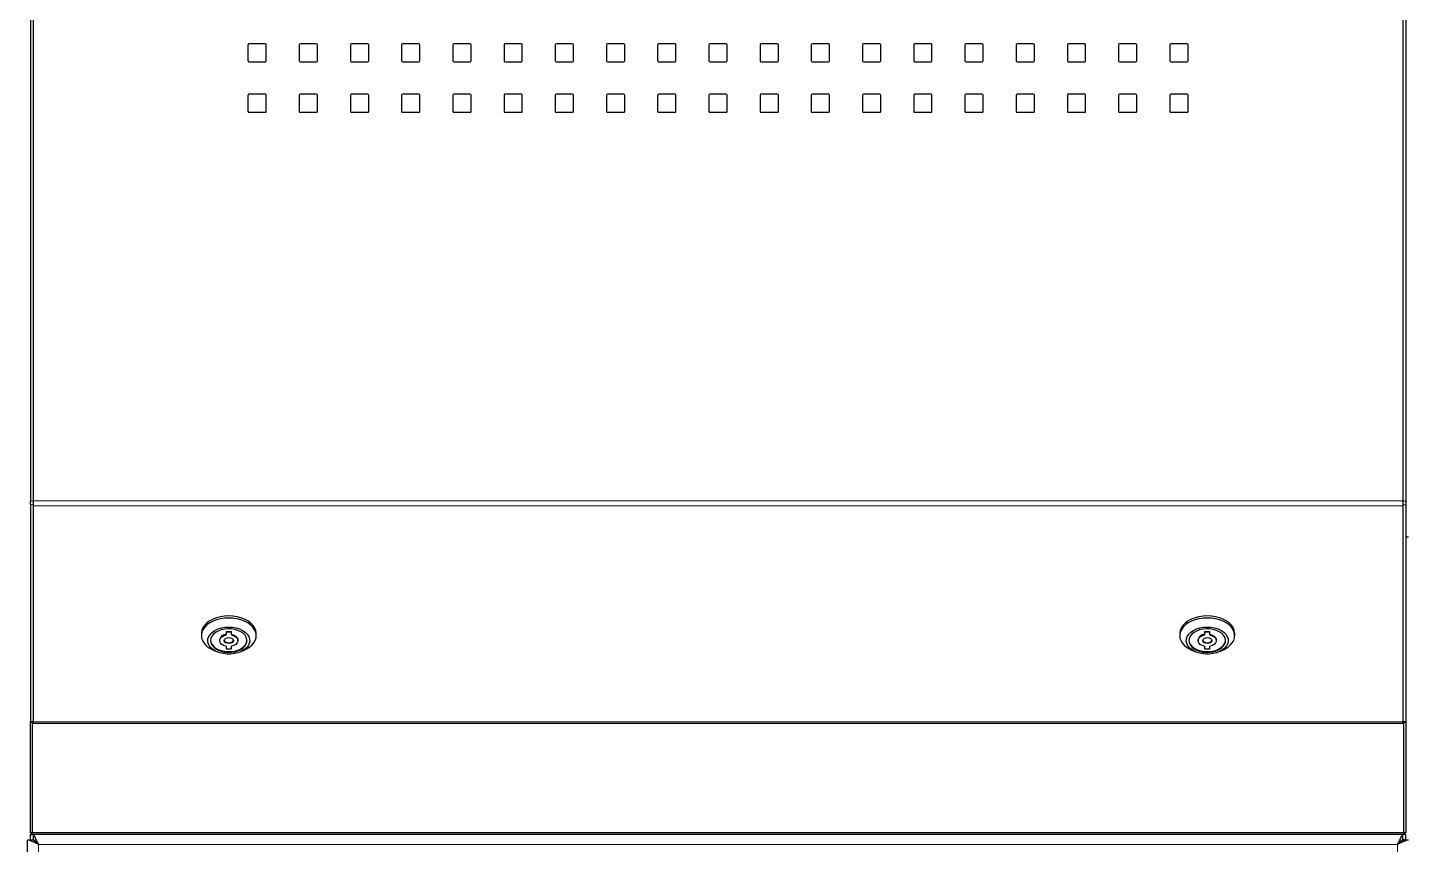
# Model space of a CAD drawing. Header units: millimetres. Extents: x -218071 to -203542, y 15363 to 51382.
# Drawn here: x -217796.9 to -217721.4, y 50909.8 to 50954.4 of the extents above; entities that cross this region are included whole.
import ezdxf

# ---------------------------------------------------------------- set-up
doc = ezdxf.new("R2010")
doc.units = ezdxf.units.MM
doc.header["$LTSCALE"] = 4
doc.layers.add('TPF-EQUIPEMENT', color=7, linetype='Continuous')

msp = doc.modelspace()

# ---------------------------------------------------------------- linework, layer by layer
at = {"layer": 'TPF-EQUIPEMENT', "color": 7, "linetype": 'Continuous', "lineweight": 25, "transparency": 33554671}
for p, q in [((-217796.706, 50998.322), (-217796.706, 50928.562)), ((-217796.556, 50998.395), (-217796.556, 50928.589)), ((-217721.656, 50998.159), (-217721.656, 50928.589)), ((-217721.506, 50998.159), (-217721.506, 50928.561)), ((-217783.856, 50953.563), (-217784.756, 50953.563)), ((-217781.056, 50953.563), (-217781.956, 50953.563)), ((-217778.256, 50953.563), (-217779.156, 50953.563)), ((-217775.456, 50953.563), (-217776.356, 50953.563)), ((-217772.656, 50953.563), (-217773.556, 50953.563)), ((-217769.856, 50953.563), (-217770.756, 50953.563)), ((-217767.056, 50953.563), (-217767.956, 50953.563)), ((-217764.256, 50953.563), (-217765.156, 50953.563)), ((-217761.456, 50953.563), (-217762.356, 50953.563)), ((-217758.656, 50953.563), (-217759.556, 50953.563)), ((-217755.856, 50953.563), (-217756.756, 50953.563)), ((-217753.056, 50953.563), (-217753.956, 50953.563)), ((-217750.256, 50953.563), (-217751.156, 50953.563)), ((-217747.456, 50953.563), (-217748.356, 50953.563)), ((-217744.656, 50953.563), (-217745.556, 50953.563)), ((-217741.856, 50953.563), (-217742.756, 50953.563)), ((-217739.056, 50953.563), (-217739.956, 50953.563)), ((-217736.256, 50953.563), (-217737.156, 50953.563)), ((-217733.456, 50953.563), (-217734.356, 50953.563)), ((-217784.806, 50953.513), (-217784.806, 50952.627)), ((-217783.806, 50952.627), (-217783.806, 50953.513)), ((-217782.006, 50953.513), (-217782.006, 50952.627)), ((-217781.006, 50952.627), (-217781.006, 50953.513)), ((-217779.206, 50953.513), (-217779.206, 50952.627)), ((-217778.206, 50952.627), (-217778.206, 50953.513)), ((-217776.406, 50953.513), (-217776.406, 50952.627)), ((-217775.406, 50952.627), (-217775.406, 50953.513)), ((-217773.606, 50953.513), (-217773.606, 50952.627)), ((-217772.606, 50952.627), (-217772.606, 50953.513)), ((-217770.806, 50953.513), (-217770.806, 50952.627)), ((-217769.806, 50952.627), (-217769.806, 50953.513)), ((-217768.006, 50953.513), (-217768.006, 50952.627)), ((-217767.006, 50952.627), (-217767.006, 50953.513)), ((-217765.206, 50953.513), (-217765.206, 50952.627)), ((-217764.206, 50952.627), (-217764.206, 50953.513)), ((-217762.406, 50953.513), (-217762.406, 50952.627)), ((-217761.406, 50952.627), (-217761.406, 50953.513)), ((-217759.606, 50953.513), (-217759.606, 50952.627)), ((-217758.606, 50952.627), (-217758.606, 50953.513)), ((-217756.806, 50953.513), (-217756.806, 50952.627)), ((-217755.806, 50952.627), (-217755.806, 50953.513)), ((-217754.006, 50953.513), (-217754.006, 50952.627)), ((-217753.006, 50952.627), (-217753.006, 50953.513)), ((-217751.206, 50953.513), (-217751.206, 50952.627)), ((-217750.206, 50952.627), (-217750.206, 50953.513)), ((-217748.406, 50953.513), (-217748.406, 50952.627)), ((-217747.406, 50952.627), (-217747.406, 50953.513)), ((-217745.606, 50953.513), (-217745.606, 50952.627)), ((-217744.606, 50952.627), (-217744.606, 50953.513)), ((-217742.806, 50953.513), (-217742.806, 50952.627)), ((-217741.806, 50952.627), (-217741.806, 50953.513)), ((-217740.006, 50953.513), (-217740.006, 50952.627)), ((-217739.006, 50952.627), (-217739.006, 50953.513)), ((-217737.206, 50953.513), (-217737.206, 50952.627)), ((-217736.206, 50952.627), (-217736.206, 50953.513)), ((-217734.406, 50953.513), (-217734.406, 50952.627)), ((-217733.406, 50952.627), (-217733.406, 50953.513)), ((-217784.756, 50952.578), (-217783.856, 50952.578)), ((-217781.956, 50952.578), (-217781.056, 50952.578)), ((-217779.156, 50952.578), (-217778.256, 50952.578)), ((-217776.356, 50952.578), (-217775.456, 50952.578)), ((-217773.556, 50952.578), (-217772.656, 50952.578)), ((-217770.756, 50952.578), (-217769.856, 50952.578)), ((-217767.956, 50952.578), (-217767.056, 50952.578)), ((-217765.156, 50952.578), (-217764.256, 50952.578)), ((-217762.356, 50952.578), (-217761.456, 50952.578)), ((-217759.556, 50952.578), (-217758.656, 50952.578)), ((-217756.756, 50952.578), (-217755.856, 50952.578)), ((-217753.956, 50952.578), (-217753.056, 50952.578)), ((-217751.156, 50952.578), (-217750.256, 50952.578)), ((-217748.356, 50952.578), (-217747.456, 50952.578)), ((-217745.556, 50952.578), (-217744.656, 50952.578)), ((-217742.756, 50952.578), (-217741.856, 50952.578)), ((-217739.956, 50952.578), (-217739.056, 50952.578)), ((-217737.156, 50952.578), (-217736.256, 50952.578)), ((-217734.356, 50952.578), (-217733.456, 50952.578)), ((-217784.806, 50950.756), (-217784.806, 50949.87)), ((-217783.856, 50950.805), (-217784.756, 50950.805)), ((-217783.806, 50949.87), (-217783.806, 50950.756)), ((-217782.006, 50950.756), (-217782.006, 50949.87)), ((-217781.056, 50950.805), (-217781.956, 50950.805)), ((-217781.006, 50949.87), (-217781.006, 50950.756)), ((-217779.206, 50950.756), (-217779.206, 50949.87)), ((-217778.256, 50950.805), (-217779.156, 50950.805)), ((-217778.206, 50949.87), (-217778.206, 50950.756)), ((-217776.406, 50950.756), (-217776.406, 50949.87)), ((-217775.456, 50950.805), (-217776.356, 50950.805)), ((-217775.406, 50949.87), (-217775.406, 50950.756)), ((-217773.606, 50950.756), (-217773.606, 50949.87)), ((-217772.656, 50950.805), (-217773.556, 50950.805)), ((-217772.606, 50949.87), (-217772.606, 50950.756)), ((-217770.806, 50950.756), (-217770.806, 50949.87)), ((-217769.856, 50950.805), (-217770.756, 50950.805)), ((-217769.806, 50949.87), (-217769.806, 50950.756)), ((-217768.006, 50950.756), (-217768.006, 50949.87)), ((-217767.056, 50950.805), (-217767.956, 50950.805)), ((-217767.006, 50949.87), (-217767.006, 50950.756)), ((-217765.206, 50950.756), (-217765.206, 50949.87)), ((-217764.256, 50950.805), (-217765.156, 50950.805)), ((-217764.206, 50949.87), (-217764.206, 50950.756)), ((-217762.406, 50950.756), (-217762.406, 50949.87)), ((-217761.456, 50950.805), (-217762.356, 50950.805)), ((-217761.406, 50949.87), (-217761.406, 50950.756)), ((-217759.606, 50950.756), (-217759.606, 50949.87)), ((-217758.656, 50950.805), (-217759.556, 50950.805)), ((-217758.606, 50949.87), (-217758.606, 50950.756)), ((-217756.806, 50950.756), (-217756.806, 50949.87)), ((-217755.856, 50950.805), (-217756.756, 50950.805)), ((-217755.806, 50949.87), (-217755.806, 50950.756)), ((-217754.006, 50950.756), (-217754.006, 50949.87)), ((-217753.056, 50950.805), (-217753.956, 50950.805)), ((-217753.006, 50949.87), (-217753.006, 50950.756)), ((-217751.206, 50950.756), (-217751.206, 50949.87)), ((-217750.256, 50950.805), (-217751.156, 50950.805)), ((-217750.206, 50949.87), (-217750.206, 50950.756)), ((-217748.406, 50950.756), (-217748.406, 50949.87)), ((-217747.456, 50950.805), (-217748.356, 50950.805)), ((-217747.406, 50949.87), (-217747.406, 50950.756)), ((-217745.606, 50950.756), (-217745.606, 50949.87)), ((-217744.656, 50950.805), (-217745.556, 50950.805)), ((-217744.606, 50949.87), (-217744.606, 50950.756)), ((-217742.806, 50950.756), (-217742.806, 50949.87)), ((-217741.856, 50950.805), (-217742.756, 50950.805)), ((-217741.806, 50949.87), (-217741.806, 50950.756)), ((-217740.006, 50950.756), (-217740.006, 50949.87)), ((-217739.056, 50950.805), (-217739.956, 50950.805)), ((-217739.006, 50949.87), (-217739.006, 50950.756)), ((-217737.206, 50950.756), (-217737.206, 50949.87)), ((-217736.256, 50950.805), (-217737.156, 50950.805)), ((-217736.206, 50949.87), (-217736.206, 50950.756)), ((-217734.406, 50950.756), (-217734.406, 50949.87)), ((-217733.456, 50950.805), (-217734.356, 50950.805)), ((-217733.406, 50949.87), (-217733.406, 50950.756)), ((-217784.756, 50949.82), (-217783.856, 50949.82)), ((-217781.956, 50949.82), (-217781.056, 50949.82)), ((-217779.156, 50949.82), (-217778.256, 50949.82)), ((-217776.356, 50949.82), (-217775.456, 50949.82)), ((-217773.556, 50949.82), (-217772.656, 50949.82)), ((-217770.756, 50949.82), (-217769.856, 50949.82)), ((-217767.956, 50949.82), (-217767.056, 50949.82)), ((-217765.156, 50949.82), (-217764.256, 50949.82)), ((-217762.356, 50949.82), (-217761.456, 50949.82)), ((-217759.556, 50949.82), (-217758.656, 50949.82)), ((-217756.756, 50949.82), (-217755.856, 50949.82)), ((-217753.956, 50949.82), (-217753.056, 50949.82)), ((-217751.156, 50949.82), (-217750.256, 50949.82)), ((-217748.356, 50949.82), (-217747.456, 50949.82)), ((-217745.556, 50949.82), (-217744.656, 50949.82)), ((-217742.756, 50949.82), (-217741.856, 50949.82)), ((-217739.956, 50949.82), (-217739.056, 50949.82)), ((-217737.156, 50949.82), (-217736.256, 50949.82)), ((-217734.356, 50949.82), (-217733.456, 50949.82)), ((-217796.706, 50928.374), (-217796.706, 50928.562)), ((-217796.706, 50928.374), (-217796.706, 50916.525)), ((-217796.556, 50928.589), (-217796.556, 50928.308)), ((-217796.556, 50928.308), (-217796.556, 50916.505)), ((-217721.656, 50928.589), (-217721.656, 50928.308)), ((-217721.656, 50928.308), (-217721.656, 50916.505)), ((-217721.506, 50928.561), (-217721.506, 50928.373)), ((-217721.506, 50928.373), (-217721.506, 50916.523)), ((-217721.506, 50926.622), (-217721.356, 50926.622)), ((-217787.356, 50921.326), (-217787.356, 50921.211)), ((-217786.006, 50921.441), (-217785.706, 50921.441)), ((-217786.006, 50921.441), (-217786.006, 50921.403)), ((-217785.706, 50921.403), (-217786.006, 50921.403)), ((-217786.006, 50921.403), (-217786.006, 50921.25)), ((-217785.706, 50921.403), (-217785.706, 50921.441)), ((-217785.706, 50921.25), (-217785.706, 50921.403)), ((-217784.356, 50921.211), (-217784.356, 50921.326)), ((-217733.856, 50921.326), (-217733.856, 50921.211)), ((-217732.506, 50921.441), (-217732.206, 50921.441)), ((-217732.506, 50921.441), (-217732.506, 50921.403)), ((-217732.206, 50921.403), (-217732.506, 50921.403)), ((-217732.506, 50921.403), (-217732.506, 50921.25)), ((-217732.206, 50921.403), (-217732.206, 50921.441)), ((-217732.206, 50921.25), (-217732.206, 50921.403)), ((-217730.856, 50921.211), (-217730.856, 50921.326)), ((-217786.672, 50920.402), (-217786.482, 50920.323)), ((-217786.356, 50920.982), (-217786.356, 50920.943)), ((-217786.006, 50920.637), (-217786.006, 50920.484)), ((-217786.006, 50920.484), (-217785.706, 50920.484)), ((-217785.706, 50920.484), (-217785.706, 50920.637)), ((-217785.356, 50920.943), (-217785.356, 50920.982)), ((-217785.23, 50920.323), (-217785.04, 50920.402)), ((-217733.172, 50920.402), (-217732.982, 50920.323)), ((-217732.856, 50920.982), (-217732.856, 50920.943)), ((-217732.506, 50920.637), (-217732.506, 50920.484)), ((-217732.506, 50920.484), (-217732.206, 50920.484)), ((-217732.206, 50920.484), (-217732.206, 50920.637)), ((-217731.856, 50920.943), (-217731.856, 50920.982)), ((-217731.73, 50920.323), (-217731.54, 50920.402)), ((-217796.706, 50916.478), (-217796.706, 50916.525)), ((-217796.706, 50916.478), (-217796.556, 50916.478)), ((-217796.706, 50910.452), (-217796.706, 50916.478)), ((-217796.606, 50916.478), (-217796.606, 50910.452)), ((-217796.556, 50916.505), (-217796.556, 50916.435)), ((-217796.556, 50916.435), (-217721.656, 50916.435)), ((-217721.656, 50916.505), (-217721.656, 50916.435)), ((-217721.656, 50916.476), (-217721.506, 50916.476)), ((-217721.606, 50910.452), (-217721.606, 50916.476)), ((-217721.506, 50916.523), (-217721.506, 50916.476)), ((-217721.506, 50916.476), (-217721.506, 50910.452)), ((-217796.852, 50910.042), (-217796.856, 50910.038)), ((-217796.856, 50829.567), (-217796.856, 50910.038)), ((-217796.637, 50910.04), (-217796.846, 50910.043)), ((-217796.706, 50910.452), (-217796.606, 50910.452)), ((-217796.606, 50910.352), (-217796.706, 50910.452)), ((-217796.692, 50910.352), (-217796.606, 50910.352)), ((-217796.692, 50910.052), (-217796.692, 50910.352)), ((-217796.692, 50910.052), (-217796.542, 50910.052)), ((-217796.692, 50910.051), (-217796.692, 50910.052)), ((-217796.692, 50910.038), (-217796.692, 50910.051)), ((-217796.554, 50910.039), (-217796.637, 50910.04)), ((-217796.606, 50910.452), (-217721.606, 50910.452)), ((-217796.606, 50910.352), (-217796.606, 50910.452)), ((-217721.606, 50910.352), (-217796.606, 50910.352)), ((-217796.542, 50910.052), (-217796.542, 50910.352)), ((-217796.374, 50909.888), (-217796.363, 50909.888)), ((-217796.358, 50909.883), (-217796.368, 50909.883)), ((-217721.844, 50909.883), (-217721.854, 50909.883)), ((-217721.849, 50909.888), (-217721.838, 50909.888)), ((-217721.67, 50910.052), (-217721.67, 50910.352)), ((-217721.52, 50910.052), (-217721.67, 50910.052)), ((-217721.658, 50910.039), (-217721.575, 50910.04)), ((-217721.606, 50910.452), (-217721.606, 50910.352)), ((-217721.606, 50910.452), (-217721.506, 50910.452)), ((-217721.506, 50910.452), (-217721.606, 50910.352)), ((-217721.52, 50910.352), (-217721.606, 50910.352)), ((-217721.367, 50910.043), (-217721.575, 50910.04)), ((-217721.52, 50910.352), (-217721.52, 50910.052)), ((-217721.52, 50910.052), (-217721.52, 50910.051)), ((-217721.52, 50910.051), (-217721.52, 50910.038)), ((-217721.356, 50910.038), (-217721.36, 50910.042))]:
    msp.add_line(p, q, dxfattribs=at)
at = {"layer": 'TPF-EQUIPEMENT', "color": 8, "linetype": 'Continuous', "lineweight": 18, "transparency": 33554671}
for p, q in [((-217784.756, 50953.545), (-217784.756, 50953.563)), ((-217783.856, 50953.545), (-217783.856, 50953.563)), ((-217781.956, 50953.545), (-217781.956, 50953.563)), ((-217781.056, 50953.545), (-217781.056, 50953.563)), ((-217779.156, 50953.545), (-217779.156, 50953.563)), ((-217778.256, 50953.545), (-217778.256, 50953.563)), ((-217776.356, 50953.545), (-217776.356, 50953.563)), ((-217775.456, 50953.545), (-217775.456, 50953.563)), ((-217773.556, 50953.545), (-217773.556, 50953.563)), ((-217772.656, 50953.545), (-217772.656, 50953.563)), ((-217770.756, 50953.545), (-217770.756, 50953.563)), ((-217769.856, 50953.545), (-217769.856, 50953.563)), ((-217767.956, 50953.545), (-217767.956, 50953.563)), ((-217767.056, 50953.545), (-217767.056, 50953.563)), ((-217765.156, 50953.545), (-217765.156, 50953.563)), ((-217764.256, 50953.545), (-217764.256, 50953.563)), ((-217762.356, 50953.545), (-217762.356, 50953.563)), ((-217761.456, 50953.545), (-217761.456, 50953.563)), ((-217759.556, 50953.545), (-217759.556, 50953.563)), ((-217758.656, 50953.545), (-217758.656, 50953.563)), ((-217756.756, 50953.545), (-217756.756, 50953.563)), ((-217755.856, 50953.545), (-217755.856, 50953.563)), ((-217753.956, 50953.545), (-217753.956, 50953.563)), ((-217753.056, 50953.545), (-217753.056, 50953.563)), ((-217751.156, 50953.545), (-217751.156, 50953.563)), ((-217750.256, 50953.545), (-217750.256, 50953.563)), ((-217748.356, 50953.545), (-217748.356, 50953.563)), ((-217747.456, 50953.545), (-217747.456, 50953.563)), ((-217745.556, 50953.545), (-217745.556, 50953.563)), ((-217744.656, 50953.545), (-217744.656, 50953.563)), ((-217742.756, 50953.545), (-217742.756, 50953.563)), ((-217741.856, 50953.545), (-217741.856, 50953.563)), ((-217739.956, 50953.545), (-217739.956, 50953.563)), ((-217739.056, 50953.545), (-217739.056, 50953.563)), ((-217737.156, 50953.545), (-217737.156, 50953.563)), ((-217736.256, 50953.545), (-217736.256, 50953.563)), ((-217734.356, 50953.545), (-217734.356, 50953.563)), ((-217733.456, 50953.545), (-217733.456, 50953.563)), ((-217784.756, 50950.788), (-217784.756, 50950.805)), ((-217783.856, 50950.788), (-217783.856, 50950.805)), ((-217781.956, 50950.788), (-217781.956, 50950.805)), ((-217781.056, 50950.788), (-217781.056, 50950.805)), ((-217779.156, 50950.788), (-217779.156, 50950.805)), ((-217778.256, 50950.788), (-217778.256, 50950.805)), ((-217776.356, 50950.788), (-217776.356, 50950.805)), ((-217775.456, 50950.788), (-217775.456, 50950.805)), ((-217773.556, 50950.788), (-217773.556, 50950.805)), ((-217772.656, 50950.788), (-217772.656, 50950.805)), ((-217770.756, 50950.788), (-217770.756, 50950.805)), ((-217769.856, 50950.788), (-217769.856, 50950.805)), ((-217767.956, 50950.788), (-217767.956, 50950.805)), ((-217767.056, 50950.788), (-217767.056, 50950.805)), ((-217765.156, 50950.788), (-217765.156, 50950.805)), ((-217764.256, 50950.788), (-217764.256, 50950.805)), ((-217762.356, 50950.788), (-217762.356, 50950.805)), ((-217761.456, 50950.788), (-217761.456, 50950.805)), ((-217759.556, 50950.788), (-217759.556, 50950.805)), ((-217758.656, 50950.788), (-217758.656, 50950.805)), ((-217756.756, 50950.788), (-217756.756, 50950.805)), ((-217755.856, 50950.788), (-217755.856, 50950.805)), ((-217753.956, 50950.788), (-217753.956, 50950.805)), ((-217753.056, 50950.788), (-217753.056, 50950.805)), ((-217751.156, 50950.788), (-217751.156, 50950.805)), ((-217750.256, 50950.788), (-217750.256, 50950.805)), ((-217748.356, 50950.788), (-217748.356, 50950.805)), ((-217747.456, 50950.788), (-217747.456, 50950.805)), ((-217745.556, 50950.788), (-217745.556, 50950.805)), ((-217744.656, 50950.788), (-217744.656, 50950.805)), ((-217742.756, 50950.788), (-217742.756, 50950.805)), ((-217741.856, 50950.788), (-217741.856, 50950.805)), ((-217739.956, 50950.788), (-217739.956, 50950.805)), ((-217739.056, 50950.788), (-217739.056, 50950.805)), ((-217737.156, 50950.788), (-217737.156, 50950.805)), ((-217736.256, 50950.788), (-217736.256, 50950.805)), ((-217734.356, 50950.788), (-217734.356, 50950.805)), ((-217733.456, 50950.788), (-217733.456, 50950.805)), ((-217796.706, 50928.562), (-217796.556, 50928.562)), ((-217796.556, 50928.374), (-217796.706, 50928.374)), ((-217796.556, 50928.589), (-217721.656, 50928.589)), ((-217796.556, 50928.308), (-217721.656, 50928.308)), ((-217721.656, 50928.561), (-217721.506, 50928.561)), ((-217721.506, 50928.373), (-217721.656, 50928.373)), ((-217796.706, 50916.525), (-217796.556, 50916.525)), ((-217796.556, 50916.505), (-217721.656, 50916.505)), ((-217721.656, 50916.523), (-217721.506, 50916.523)), ((-217796.692, 50910.051), (-217796.539, 50910.051)), ((-217796.256, 50909.805), (-217796.256, 50829.905)), ((-217721.956, 50909.805), (-217796.256, 50909.805)), ((-217721.956, 50829.905), (-217721.956, 50909.805)), ((-217721.673, 50910.051), (-217721.52, 50910.051))]:
    msp.add_line(p, q, dxfattribs=at)
at = {"layer": 'TPF-EQUIPEMENT', "color": 7, "linetype": 'Continuous', "lineweight": 25, "transparency": 33554671, "flags": 128}
for points in [[(-217785.856, 50922.29), (-217786.085, 50922.279), (-217786.309, 50922.246), (-217786.522, 50922.19), (-217786.719, 50922.115), (-217786.896, 50922.021), (-217787.049, 50921.911), (-217787.174, 50921.787), (-217787.268, 50921.652), (-217787.329, 50921.51), (-217787.355, 50921.363), (-217787.356, 50921.326)], [(-217785.856, 50922.176), (-217786.085, 50922.164), (-217786.309, 50922.131), (-217786.522, 50922.075), (-217786.719, 50922), (-217786.896, 50921.906), (-217787.049, 50921.796), (-217787.174, 50921.672), (-217787.268, 50921.537), (-217787.329, 50921.395), (-217787.355, 50921.248), (-217787.346, 50921.101), (-217787.302, 50920.956), (-217787.225, 50920.817), (-217787.115, 50920.687), (-217786.976, 50920.57), (-217786.81, 50920.468), (-217786.672, 50920.402)], [(-217784.356, 50921.326), (-217784.357, 50921.363), (-217784.383, 50921.51), (-217784.444, 50921.652), (-217784.538, 50921.787), (-217784.663, 50921.911), (-217784.816, 50922.021), (-217784.993, 50922.115), (-217785.19, 50922.19), (-217785.403, 50922.246), (-217785.627, 50922.279), (-217785.856, 50922.29)], [(-217785.04, 50920.402), (-217784.902, 50920.468), (-217784.736, 50920.57), (-217784.597, 50920.687), (-217784.487, 50920.817), (-217784.41, 50920.956), (-217784.366, 50921.101), (-217784.357, 50921.248), (-217784.383, 50921.395), (-217784.444, 50921.537), (-217784.538, 50921.672), (-217784.663, 50921.796), (-217784.816, 50921.906), (-217784.993, 50922), (-217785.19, 50922.075), (-217785.403, 50922.131), (-217785.627, 50922.164), (-217785.856, 50922.176)], [(-217732.356, 50922.29), (-217732.585, 50922.279), (-217732.809, 50922.246), (-217733.022, 50922.19), (-217733.219, 50922.115), (-217733.396, 50922.021), (-217733.549, 50921.911), (-217733.674, 50921.787), (-217733.768, 50921.652), (-217733.829, 50921.51), (-217733.855, 50921.363), (-217733.856, 50921.326)], [(-217732.356, 50922.176), (-217732.585, 50922.164), (-217732.809, 50922.131), (-217733.022, 50922.075), (-217733.219, 50922), (-217733.396, 50921.906), (-217733.549, 50921.796), (-217733.674, 50921.672), (-217733.768, 50921.537), (-217733.829, 50921.395), (-217733.855, 50921.248), (-217733.846, 50921.101), (-217733.802, 50920.956), (-217733.725, 50920.817), (-217733.615, 50920.687), (-217733.476, 50920.57), (-217733.31, 50920.468), (-217733.172, 50920.402)], [(-217730.856, 50921.326), (-217730.857, 50921.363), (-217730.883, 50921.51), (-217730.944, 50921.652), (-217731.038, 50921.787), (-217731.163, 50921.911), (-217731.316, 50922.021), (-217731.493, 50922.115), (-217731.69, 50922.19), (-217731.903, 50922.246), (-217732.127, 50922.279), (-217732.356, 50922.29)], [(-217731.54, 50920.402), (-217731.402, 50920.468), (-217731.236, 50920.57), (-217731.097, 50920.687), (-217730.987, 50920.817), (-217730.91, 50920.956), (-217730.866, 50921.101), (-217730.857, 50921.248), (-217730.883, 50921.395), (-217730.944, 50921.537), (-217731.038, 50921.672), (-217731.163, 50921.796), (-217731.316, 50921.906), (-217731.493, 50922), (-217731.69, 50922.075), (-217731.903, 50922.131), (-217732.127, 50922.164), (-217732.356, 50922.176)], [(-217785.856, 50921.682), (-217785.651, 50921.671), (-217785.452, 50921.635), (-217785.266, 50921.578), (-217785.099, 50921.5), (-217784.957, 50921.404), (-217784.843, 50921.294), (-217784.762, 50921.172), (-217784.716, 50921.042), (-217784.707, 50920.91), (-217784.735, 50920.779), (-217784.799, 50920.653), (-217784.896, 50920.536), (-217785.025, 50920.432), (-217785.18, 50920.345), (-217785.357, 50920.277), (-217785.55, 50920.231), (-217785.753, 50920.207), (-217785.959, 50920.207), (-217786.162, 50920.231), (-217786.355, 50920.277), (-217786.532, 50920.345), (-217786.687, 50920.432), (-217786.816, 50920.536), (-217786.913, 50920.653), (-217786.977, 50920.779), (-217787.005, 50920.91), (-217786.996, 50921.042), (-217786.95, 50921.172), (-217786.869, 50921.294), (-217786.755, 50921.404), (-217786.613, 50921.5), (-217786.446, 50921.578), (-217786.26, 50921.635), (-217786.061, 50921.671), (-217785.856, 50921.682)], [(-217786.856, 50920.943), (-217786.838, 50920.822), (-217786.784, 50920.704), (-217786.697, 50920.596), (-217786.58, 50920.5), (-217786.436, 50920.42), (-217786.271, 50920.359), (-217786.092, 50920.319), (-217785.904, 50920.301), (-217785.714, 50920.307), (-217785.529, 50920.336), (-217785.356, 50920.387), (-217785.201, 50920.457), (-217785.07, 50920.546), (-217784.967, 50920.649), (-217784.897, 50920.762), (-217784.861, 50920.882), (-217784.861, 50921.004), (-217784.897, 50921.124), (-217784.967, 50921.238), (-217785.07, 50921.341), (-217785.201, 50921.429), (-217785.356, 50921.5), (-217785.529, 50921.551), (-217785.714, 50921.58), (-217785.904, 50921.585), (-217786.092, 50921.568), (-217786.271, 50921.528), (-217786.436, 50921.467), (-217786.58, 50921.387), (-217786.697, 50921.291), (-217786.784, 50921.182), (-217786.838, 50921.065), (-217786.856, 50920.943)], [(-217786.006, 50920.637), (-217786.133, 50920.676), (-217786.237, 50920.735), (-217786.312, 50920.812), (-217786.351, 50920.898), (-217786.351, 50920.988), (-217786.312, 50921.075), (-217786.237, 50921.151), (-217786.133, 50921.211), (-217786.006, 50921.25)], [(-217785.856, 50921.104), (-217785.76, 50921.092), (-217785.679, 50921.057), (-217785.625, 50921.005), (-217785.606, 50920.943), (-217785.625, 50920.882), (-217785.679, 50920.83), (-217785.76, 50920.795), (-217785.856, 50920.783), (-217785.952, 50920.795), (-217786.033, 50920.83), (-217786.087, 50920.882), (-217786.106, 50920.943), (-217786.087, 50921.005), (-217786.033, 50921.057), (-217785.952, 50921.092), (-217785.856, 50921.104)], [(-217785.706, 50921.288), (-217785.579, 50921.249), (-217785.475, 50921.189), (-217785.4, 50921.113), (-217785.361, 50921.027), (-217785.356, 50920.982)], [(-217785.706, 50921.25), (-217785.579, 50921.211), (-217785.475, 50921.151), (-217785.4, 50921.075), (-217785.361, 50920.988), (-217785.361, 50920.898), (-217785.4, 50920.812), (-217785.475, 50920.735), (-217785.579, 50920.676), (-217785.706, 50920.637)], [(-217732.356, 50921.682), (-217732.151, 50921.671), (-217731.952, 50921.635), (-217731.766, 50921.578), (-217731.599, 50921.5), (-217731.457, 50921.404), (-217731.343, 50921.294), (-217731.262, 50921.172), (-217731.216, 50921.042), (-217731.207, 50920.91), (-217731.235, 50920.779), (-217731.299, 50920.653), (-217731.396, 50920.536), (-217731.525, 50920.432), (-217731.68, 50920.345), (-217731.857, 50920.277), (-217732.05, 50920.231), (-217732.253, 50920.207), (-217732.459, 50920.207), (-217732.662, 50920.231), (-217732.855, 50920.277), (-217733.032, 50920.345), (-217733.187, 50920.432), (-217733.316, 50920.536), (-217733.413, 50920.653), (-217733.477, 50920.779), (-217733.505, 50920.91), (-217733.496, 50921.042), (-217733.45, 50921.172), (-217733.369, 50921.294), (-217733.255, 50921.404), (-217733.113, 50921.5), (-217732.946, 50921.578), (-217732.76, 50921.635), (-217732.561, 50921.671), (-217732.356, 50921.682)], [(-217733.356, 50920.943), (-217733.338, 50920.822), (-217733.284, 50920.704), (-217733.197, 50920.596), (-217733.08, 50920.5), (-217732.936, 50920.42), (-217732.771, 50920.359), (-217732.592, 50920.319), (-217732.404, 50920.301), (-217732.214, 50920.307), (-217732.029, 50920.336), (-217731.856, 50920.387), (-217731.701, 50920.457), (-217731.57, 50920.546), (-217731.467, 50920.649), (-217731.397, 50920.762), (-217731.361, 50920.882), (-217731.361, 50921.004), (-217731.397, 50921.124), (-217731.467, 50921.238), (-217731.57, 50921.341), (-217731.701, 50921.429), (-217731.856, 50921.5), (-217732.029, 50921.551), (-217732.214, 50921.58), (-217732.404, 50921.585), (-217732.592, 50921.568), (-217732.771, 50921.528), (-217732.936, 50921.467), (-217733.08, 50921.387), (-217733.197, 50921.291), (-217733.284, 50921.182), (-217733.338, 50921.065), (-217733.356, 50920.943)], [(-217732.506, 50920.637), (-217732.633, 50920.676), (-217732.737, 50920.735), (-217732.812, 50920.812), (-217732.851, 50920.898), (-217732.851, 50920.988), (-217732.812, 50921.075), (-217732.737, 50921.151), (-217732.633, 50921.211), (-217732.506, 50921.25)], [(-217732.356, 50921.104), (-217732.26, 50921.092), (-217732.179, 50921.057), (-217732.125, 50921.005), (-217732.106, 50920.943), (-217732.125, 50920.882), (-217732.179, 50920.83), (-217732.26, 50920.795), (-217732.356, 50920.783), (-217732.452, 50920.795), (-217732.533, 50920.83), (-217732.587, 50920.882), (-217732.606, 50920.943), (-217732.587, 50921.005), (-217732.533, 50921.057), (-217732.452, 50921.092), (-217732.356, 50921.104)], [(-217732.206, 50921.288), (-217732.079, 50921.249), (-217731.975, 50921.189), (-217731.9, 50921.113), (-217731.861, 50921.027), (-217731.856, 50920.982)], [(-217732.206, 50921.25), (-217732.079, 50921.211), (-217731.975, 50921.151), (-217731.9, 50921.075), (-217731.861, 50920.988), (-217731.861, 50920.898), (-217731.9, 50920.812), (-217731.975, 50920.735), (-217732.079, 50920.676), (-217732.206, 50920.637)], [(-217786.856, 50920.962), (-217786.838, 50920.86), (-217786.784, 50920.743), (-217786.697, 50920.634), (-217786.58, 50920.538), (-217786.436, 50920.458), (-217786.271, 50920.397), (-217786.092, 50920.357), (-217785.904, 50920.34), (-217785.714, 50920.345), (-217785.529, 50920.374), (-217785.356, 50920.425), (-217785.201, 50920.496), (-217785.07, 50920.584), (-217784.967, 50920.687), (-217784.897, 50920.8), (-217784.861, 50920.92), (-217784.856, 50920.962)], [(-217786.104, 50920.962), (-217786.087, 50920.92), (-217786.033, 50920.868), (-217785.952, 50920.833), (-217785.856, 50920.821), (-217785.76, 50920.833), (-217785.679, 50920.868), (-217785.625, 50920.92), (-217785.608, 50920.962)], [(-217733.356, 50920.962), (-217733.338, 50920.86), (-217733.284, 50920.743), (-217733.197, 50920.634), (-217733.08, 50920.538), (-217732.936, 50920.458), (-217732.771, 50920.397), (-217732.592, 50920.357), (-217732.404, 50920.34), (-217732.214, 50920.345), (-217732.029, 50920.374), (-217731.856, 50920.425), (-217731.701, 50920.496), (-217731.57, 50920.584), (-217731.467, 50920.687), (-217731.397, 50920.8), (-217731.361, 50920.92), (-217731.356, 50920.962)], [(-217732.604, 50920.962), (-217732.587, 50920.92), (-217732.533, 50920.868), (-217732.452, 50920.833), (-217732.356, 50920.821), (-217732.26, 50920.833), (-217732.179, 50920.868), (-217732.125, 50920.92), (-217732.108, 50920.962)]]:
    msp.add_lwpolyline(points, dxfattribs=at)
at = {"layer": 'TPF-EQUIPEMENT', "color": 7, "linetype": 'Continuous', "lineweight": 25, "transparency": 33554671}
for centre, radius, start, end in [((-217784.756, 50953.513), 0.0496, 89.56481, 179.55809), ((-217783.856, 50953.513), 0.0496, 0.44191, 90.43519), ((-217781.956, 50953.513), 0.0496, 89.56481, 179.55809), ((-217781.056, 50953.513), 0.0496, 0.44191, 90.43519), ((-217779.156, 50953.513), 0.0496, 89.56481, 179.55809), ((-217778.256, 50953.513), 0.0496, 0.44191, 90.43519), ((-217776.356, 50953.513), 0.0496, 89.56481, 179.55809), ((-217775.456, 50953.513), 0.0496, 0.44191, 90.43519), ((-217773.556, 50953.513), 0.0496, 89.56481, 179.55809), ((-217772.656, 50953.513), 0.0496, 0.44191, 90.43519), ((-217770.756, 50953.513), 0.0496, 89.56481, 179.55809), ((-217769.856, 50953.513), 0.0496, 0.44191, 90.43519), ((-217767.956, 50953.513), 0.0496, 89.56481, 179.55809), ((-217767.056, 50953.513), 0.0496, 0.44191, 90.43519), ((-217765.156, 50953.513), 0.0496, 89.56481, 179.55809), ((-217764.256, 50953.513), 0.0496, 0.44191, 90.43519), ((-217762.356, 50953.513), 0.0496, 89.56481, 179.55809), ((-217761.456, 50953.513), 0.0496, 0.44191, 90.43519), ((-217759.556, 50953.513), 0.0496, 89.56481, 179.55809), ((-217758.656, 50953.513), 0.0496, 0.44191, 90.43519), ((-217756.756, 50953.513), 0.0496, 89.56481, 179.55809), ((-217755.856, 50953.513), 0.0496, 0.44191, 90.43519), ((-217753.956, 50953.513), 0.0496, 89.56481, 179.55809), ((-217753.056, 50953.513), 0.0496, 0.44191, 90.43519), ((-217751.156, 50953.513), 0.0496, 89.56481, 179.55809), ((-217750.256, 50953.513), 0.0496, 0.44191, 90.43519), ((-217748.356, 50953.513), 0.0496, 89.56481, 179.55809), ((-217747.456, 50953.513), 0.0496, 0.44191, 90.43519), ((-217745.556, 50953.513), 0.0496, 89.56481, 179.55809), ((-217744.656, 50953.513), 0.0496, 0.44191, 90.43519), ((-217742.756, 50953.513), 0.0496, 89.56481, 179.55809), ((-217741.856, 50953.513), 0.0496, 0.44191, 90.43519), ((-217739.956, 50953.513), 0.0496, 89.56481, 179.55809), ((-217739.056, 50953.513), 0.0496, 0.44191, 90.43519), ((-217737.156, 50953.513), 0.0496, 89.56481, 179.55809), ((-217736.256, 50953.513), 0.0496, 0.44191, 90.43519), ((-217734.356, 50953.513), 0.0496, 89.56481, 179.55809), ((-217733.456, 50953.513), 0.0496, 0.44191, 90.43519), ((-217784.756, 50952.627), 0.0496, 180.44191, 270.43519), ((-217783.856, 50952.627), 0.0496, 269.56481, 359.55809), ((-217781.956, 50952.627), 0.0496, 180.44191, 270.43519), ((-217781.056, 50952.627), 0.0496, 269.56481, 359.55809), ((-217779.156, 50952.627), 0.0496, 180.44191, 270.43519), ((-217778.256, 50952.627), 0.0496, 269.56481, 359.55809), ((-217776.356, 50952.627), 0.0496, 180.44191, 270.43519), ((-217775.456, 50952.627), 0.0496, 269.56481, 359.55809), ((-217773.556, 50952.627), 0.0496, 180.44191, 270.43519), ((-217772.656, 50952.627), 0.0496, 269.56481, 359.55809), ((-217770.756, 50952.627), 0.0496, 180.44191, 270.43519), ((-217769.856, 50952.627), 0.0496, 269.56481, 359.55809), ((-217767.956, 50952.627), 0.0496, 180.44191, 270.43519), ((-217767.056, 50952.627), 0.0496, 269.56481, 359.55809), ((-217765.156, 50952.627), 0.0496, 180.44191, 270.43519), ((-217764.256, 50952.627), 0.0496, 269.56481, 359.55809), ((-217762.356, 50952.627), 0.0496, 180.44191, 270.43519), ((-217761.456, 50952.627), 0.0496, 269.56481, 359.55809), ((-217759.556, 50952.627), 0.0496, 180.44191, 270.43519), ((-217758.656, 50952.627), 0.0496, 269.56481, 359.55809), ((-217756.756, 50952.627), 0.0496, 180.44191, 270.43519), ((-217755.856, 50952.627), 0.0496, 269.56481, 359.55809), ((-217753.956, 50952.627), 0.0496, 180.44191, 270.43519), ((-217753.056, 50952.627), 0.0496, 269.56481, 359.55809), ((-217751.156, 50952.627), 0.0496, 180.44191, 270.43519), ((-217750.256, 50952.627), 0.0496, 269.56481, 359.55809), ((-217748.356, 50952.627), 0.0496, 180.44191, 270.43519), ((-217747.456, 50952.627), 0.0496, 269.56481, 359.55809), ((-217745.556, 50952.627), 0.0496, 180.44191, 270.43519), ((-217744.656, 50952.627), 0.0496, 269.56481, 359.55809), ((-217742.756, 50952.627), 0.0496, 180.44191, 270.43519), ((-217741.856, 50952.627), 0.0496, 269.56481, 359.55809), ((-217739.956, 50952.627), 0.0496, 180.44191, 270.43519), ((-217739.056, 50952.627), 0.0496, 269.56481, 359.55809), ((-217737.156, 50952.627), 0.0496, 180.44191, 270.43519), ((-217736.256, 50952.627), 0.0496, 269.56481, 359.55809), ((-217734.356, 50952.627), 0.0496, 180.44191, 270.43519), ((-217733.456, 50952.627), 0.0496, 269.56481, 359.55809), ((-217784.756, 50950.755), 0.0496, 89.56481, 179.55809), ((-217783.856, 50950.755), 0.0496, 0.44191, 90.43519), ((-217781.956, 50950.755), 0.0496, 89.56481, 179.55809), ((-217781.056, 50950.755), 0.0496, 0.44191, 90.43519), ((-217779.156, 50950.755), 0.0496, 89.56481, 179.55809), ((-217778.256, 50950.755), 0.0496, 0.44191, 90.43519), ((-217776.356, 50950.755), 0.0496, 89.56481, 179.55809), ((-217775.456, 50950.755), 0.0496, 0.44191, 90.43519), ((-217773.556, 50950.755), 0.0496, 89.56481, 179.55809), ((-217772.656, 50950.755), 0.0496, 0.44191, 90.43519), ((-217770.756, 50950.755), 0.0496, 89.56481, 179.55809), ((-217769.856, 50950.755), 0.0496, 0.44191, 90.43519), ((-217767.956, 50950.755), 0.0496, 89.56481, 179.55809), ((-217767.056, 50950.755), 0.0496, 0.44191, 90.43519), ((-217765.156, 50950.755), 0.0496, 89.56481, 179.55809), ((-217764.256, 50950.755), 0.0496, 0.44191, 90.43519), ((-217762.356, 50950.755), 0.0496, 89.56481, 179.55809), ((-217761.456, 50950.755), 0.0496, 0.44191, 90.43519), ((-217759.556, 50950.755), 0.0496, 89.56481, 179.55809), ((-217758.656, 50950.755), 0.0496, 0.44191, 90.43519), ((-217756.756, 50950.755), 0.0496, 89.56481, 179.55809), ((-217755.856, 50950.755), 0.0496, 0.44191, 90.43519), ((-217753.956, 50950.755), 0.0496, 89.56481, 179.55809), ((-217753.056, 50950.755), 0.0496, 0.44191, 90.43519), ((-217751.156, 50950.755), 0.0496, 89.56481, 179.55809), ((-217750.256, 50950.755), 0.0496, 0.44191, 90.43519), ((-217748.356, 50950.755), 0.0496, 89.56481, 179.55809), ((-217747.456, 50950.755), 0.0496, 0.44191, 90.43519), ((-217745.556, 50950.755), 0.0496, 89.56481, 179.55809), ((-217744.656, 50950.755), 0.0496, 0.44191, 90.43519), ((-217742.756, 50950.755), 0.0496, 89.56481, 179.55809), ((-217741.856, 50950.755), 0.0496, 0.44191, 90.43519), ((-217739.956, 50950.755), 0.0496, 89.56481, 179.55809), ((-217739.056, 50950.755), 0.0496, 0.44191, 90.43519), ((-217737.156, 50950.755), 0.0496, 89.56481, 179.55809), ((-217736.256, 50950.755), 0.0496, 0.44191, 90.43519), ((-217734.356, 50950.755), 0.0496, 89.56481, 179.55809), ((-217733.456, 50950.755), 0.0496, 0.44191, 90.43519), ((-217784.756, 50949.87), 0.0496, 180.44191, 270.43519), ((-217783.856, 50949.87), 0.0496, 269.56481, 359.55809), ((-217781.956, 50949.87), 0.0496, 180.44191, 270.43519), ((-217781.056, 50949.87), 0.0496, 269.56481, 359.55809), ((-217779.156, 50949.87), 0.0496, 180.44191, 270.43519), ((-217778.256, 50949.87), 0.0496, 269.56481, 359.55809), ((-217776.356, 50949.87), 0.0496, 180.44191, 270.43519), ((-217775.456, 50949.87), 0.0496, 269.56481, 359.55809), ((-217773.556, 50949.87), 0.0496, 180.44191, 270.43519), ((-217772.656, 50949.87), 0.0496, 269.56481, 359.55809), ((-217770.756, 50949.87), 0.0496, 180.44191, 270.43519), ((-217769.856, 50949.87), 0.0496, 269.56481, 359.55809), ((-217767.956, 50949.87), 0.0496, 180.44191, 270.43519), ((-217767.056, 50949.87), 0.0496, 269.56481, 359.55809), ((-217765.156, 50949.87), 0.0496, 180.44191, 270.43519), ((-217764.256, 50949.87), 0.0496, 269.56481, 359.55809), ((-217762.356, 50949.87), 0.0496, 180.44191, 270.43519), ((-217761.456, 50949.87), 0.0496, 269.56481, 359.55809), ((-217759.556, 50949.87), 0.0496, 180.44191, 270.43519), ((-217758.656, 50949.87), 0.0496, 269.56481, 359.55809), ((-217756.756, 50949.87), 0.0496, 180.44191, 270.43519), ((-217755.856, 50949.87), 0.0496, 269.56481, 359.55809), ((-217753.956, 50949.87), 0.0496, 180.44191, 270.43519), ((-217753.056, 50949.87), 0.0496, 269.56481, 359.55809), ((-217751.156, 50949.87), 0.0496, 180.44191, 270.43519), ((-217750.256, 50949.87), 0.0496, 269.56481, 359.55809), ((-217748.356, 50949.87), 0.0496, 180.44191, 270.43519), ((-217747.456, 50949.87), 0.0496, 269.56481, 359.55809), ((-217745.556, 50949.87), 0.0496, 180.44191, 270.43519), ((-217744.656, 50949.87), 0.0496, 269.56481, 359.55809), ((-217742.756, 50949.87), 0.0496, 180.44191, 270.43519), ((-217741.856, 50949.87), 0.0496, 269.56481, 359.55809), ((-217739.956, 50949.87), 0.0496, 180.44191, 270.43519), ((-217739.056, 50949.87), 0.0496, 269.56481, 359.55809), ((-217737.156, 50949.87), 0.0496, 180.44191, 270.43519), ((-217736.256, 50949.87), 0.0496, 269.56481, 359.55809), ((-217734.356, 50949.87), 0.0496, 180.44191, 270.43519), ((-217733.456, 50949.87), 0.0496, 269.56481, 359.55809), ((-217785.987, 50920.913), 0.375, 92.92193, 169.51297), ((-217732.487, 50920.913), 0.375, 92.92193, 169.51297)]:
    msp.add_arc(centre, radius, start, end, dxfattribs=at)
for centre, major_axis, ratio, start_param, end_param in [((-217796.256, 50909.752), (0.6, -0.287), 0.070951, 1.604797, 3.057667), ((-217796.256, 50909.752), (0.3, -0.287), 0.045594, 1.808974, 3.067257), ((-217796.256, 50909.752), (-0.286, 0.6), 0.033962, 4.783453, 6.266983), ((-217796.256, 50909.752), (-0.287, 0.3), 0.043618, 4.93566, 6.241496), ((-217721.956, 50909.752), (0.286, 0.6), 0.033962, 0.016202, 1.499732), ((-217721.956, 50909.752), (0.6, 0.287), 0.070951, 0.083926, 1.536796), ((-217721.956, 50909.752), (0.287, 0.3), 0.043618, 0.041689, 1.347525), ((-217721.956, 50909.752), (0.3, 0.287), 0.045594, 0.074336, 1.332618)]:
    msp.add_ellipse(centre, major_axis=major_axis, ratio=ratio, start_param=start_param, end_param=end_param, dxfattribs=at)

doc.saveas('drawing.dxf')
